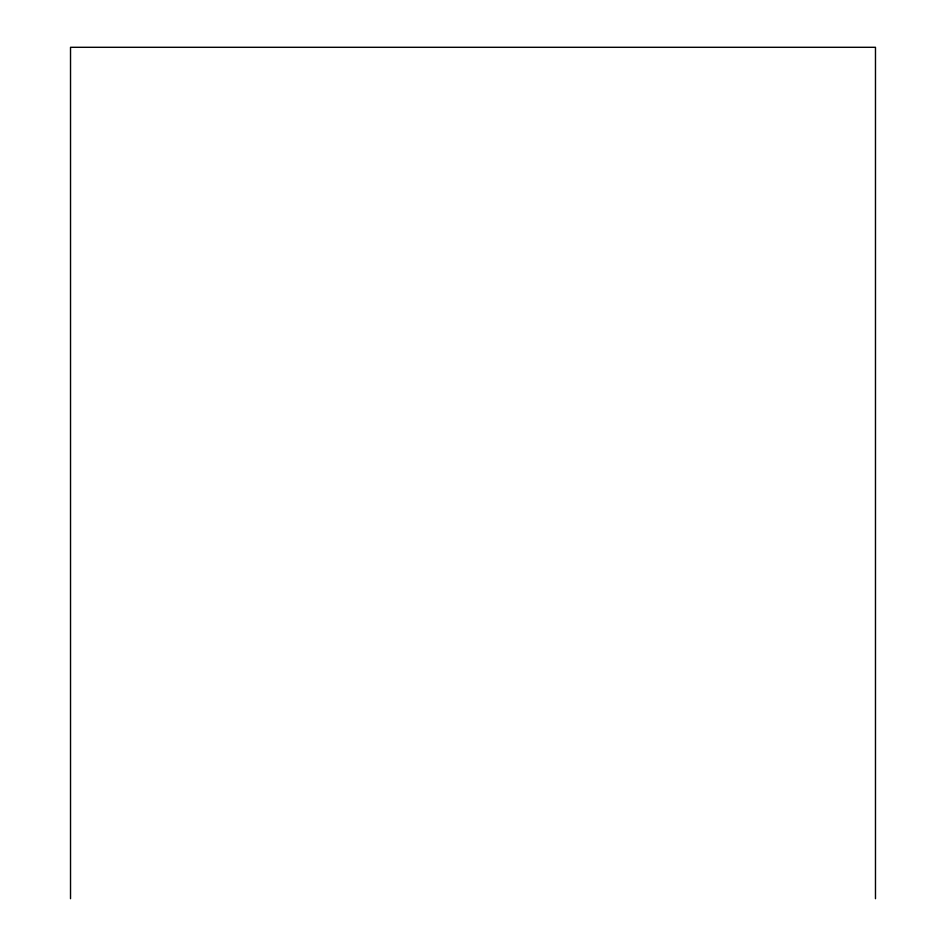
<?xml version="1.0" encoding="UTF-8"?>
<svg xmlns="http://www.w3.org/2000/svg" width="946" height="946" viewBox="0 0 946 946"><rect width="100%" height="100%" fill="white"/><g stroke="black" fill="none" stroke-linecap="round" stroke-linejoin="round"><path stroke-width="1.42" d="M875.476 898.7L875.476 47.3L70.524 47.3L70.524 898.7"/></g></svg>
